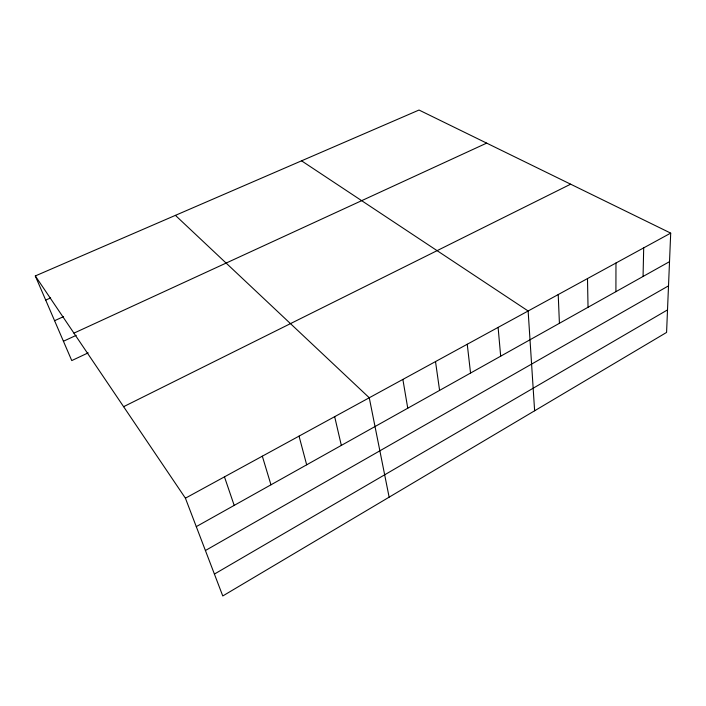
<?xml version="1.0" encoding="UTF-8"?>
<svg xmlns="http://www.w3.org/2000/svg" width="706" height="706" viewBox="0 0 706 706"><rect width="100%" height="100%" fill="white"/><g stroke="black" fill="none" stroke-linecap="round" stroke-linejoin="round"><path stroke-width="1.06" d="M615.914 291.666L615.967 263.011M643.06 276.461L643.695 247.868M670.7 233.121L666.579 332.429L222.769 595.961L185.413 498.189L35.3 275.94L419.02 110.039L670.7 233.121L185.413 498.189M214.403 574.075L667.514 309.899M205.411 550.521L668.511 285.851M196.277 526.623L669.517 261.652M123.612 406.682L570.633 184.187M88.179 352.859L71.756 360.581L35.3 275.94M73.936 333.144L486.663 143.124M63.425 341.245L76.213 335.341M54.574 320.692L63.602 316.606M45.705 300.094L50.638 297.914M301.559 160.827L528.132 310.993L534.627 410.777M175.415 215.365L369.264 397.769L389.138 497.165M224.464 476.868L234.189 505.399M262.323 456.182L270.963 484.801M299.044 436.131L306.669 464.813M334.67 416.664L341.333 445.407M402.87 379.413L407.759 408.218M435.514 361.587L439.591 390.392M467.248 344.246L470.549 373.059M498.109 327.39L500.678 356.186M558.217 294.561L559.417 323.304M587.489 278.57L588.036 307.269"/></g></svg>
